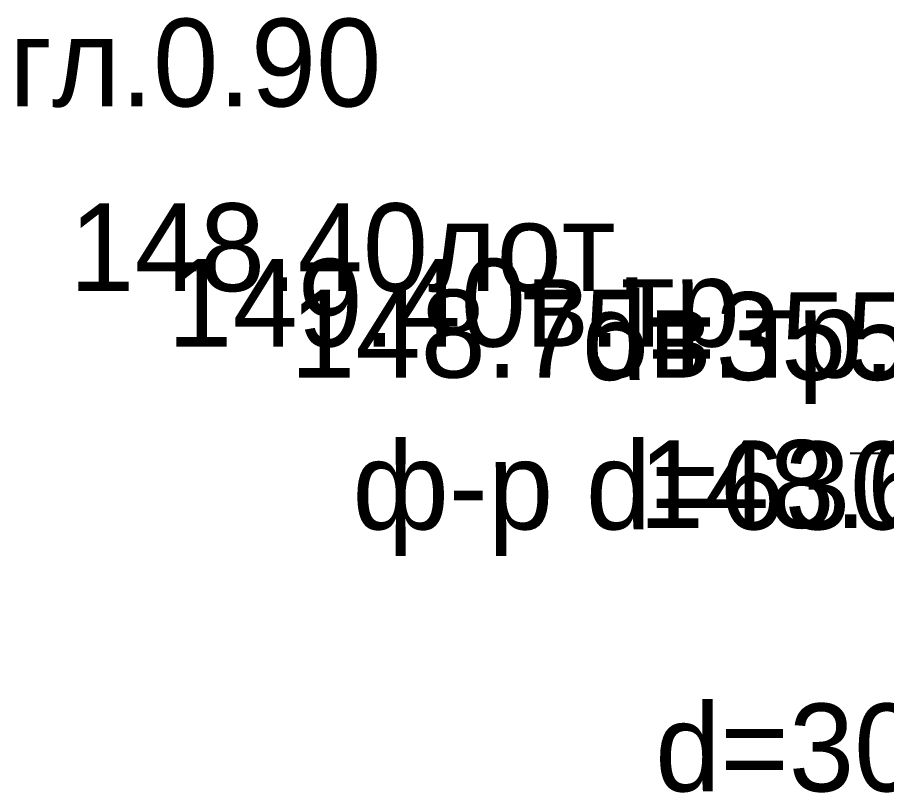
# Model space of a CAD drawing. Header units: metres. Extents: x -2743 to 126, y 13385 to 13916.
# Drawn here: x -1963.89 to -1952, y 13645.36 to 13655.96 of the extents above; entities that cross this region are included whole.
import ezdxf

# ---------------------------------------------------------------- set-up
doc = ezdxf.new("R2010")
doc.units = ezdxf.units.M
for name, color, linetype in [('0_геоподоснова', 7, 'Continuous'), ('output[1-12]_3_ДЖКХ-24_03233up$0$Кабель связи', 7, 'Continuous'), ('output[1-12]_3_ДЖКХ-24_03233up$0$Кабель электрический', 7, 'Continuous'), ('output[1-12]_3_ДЖКХ-24_03233up$0$Канализация самотёчная', 7, 'Continuous')]:
    doc.layers.add(name, color=color, linetype=linetype)

msp = doc.modelspace()

# ---------------------------------------------------------------- linework, layer by layer
at = {"layer": '0_геоподоснова'}
msp.add_lwpolyline([(-1952.5, 13650), (-1947.5, 13650)], dxfattribs=at)

# ---------------------------------------------------------------- texts
at = {"layer": 'output[1-12]_3_ДЖКХ-24_03233up$0$Кабель связи'}
for s, p in [('149.40в.тр.', (-1961.843, 13651.455)), ('148.75в.тр.', (-1960.162, 13651.032)), ('148.63в.тр.', (-1955.394, 13648.976)), ('d=300ГНБ', (-1955.169, 13645.374))]:
    msp.add_text(s, height=1.2, dxfattribs=at).set_placement(p)
at = {"layer": 'output[1-12]_3_ДЖКХ-24_03233up$0$Кабель электрический'}
msp.add_text('гл.0.90', height=1.2, dxfattribs=at).set_placement((-1964.004, 13654.739))
at = {"layer": 'output[1-12]_3_ДЖКХ-24_03233up$0$Канализация самотёчная'}
for s, p in [('148.40лот.', (-1963.183, 13652.214)), ('d=355п/э', (-1956.171, 13650.999)), ('ф-р d=630ст.', (-1959.31, 13648.956))]:
    msp.add_text(s, height=1.2, dxfattribs=at).set_placement(p)

doc.saveas('drawing.dxf')
